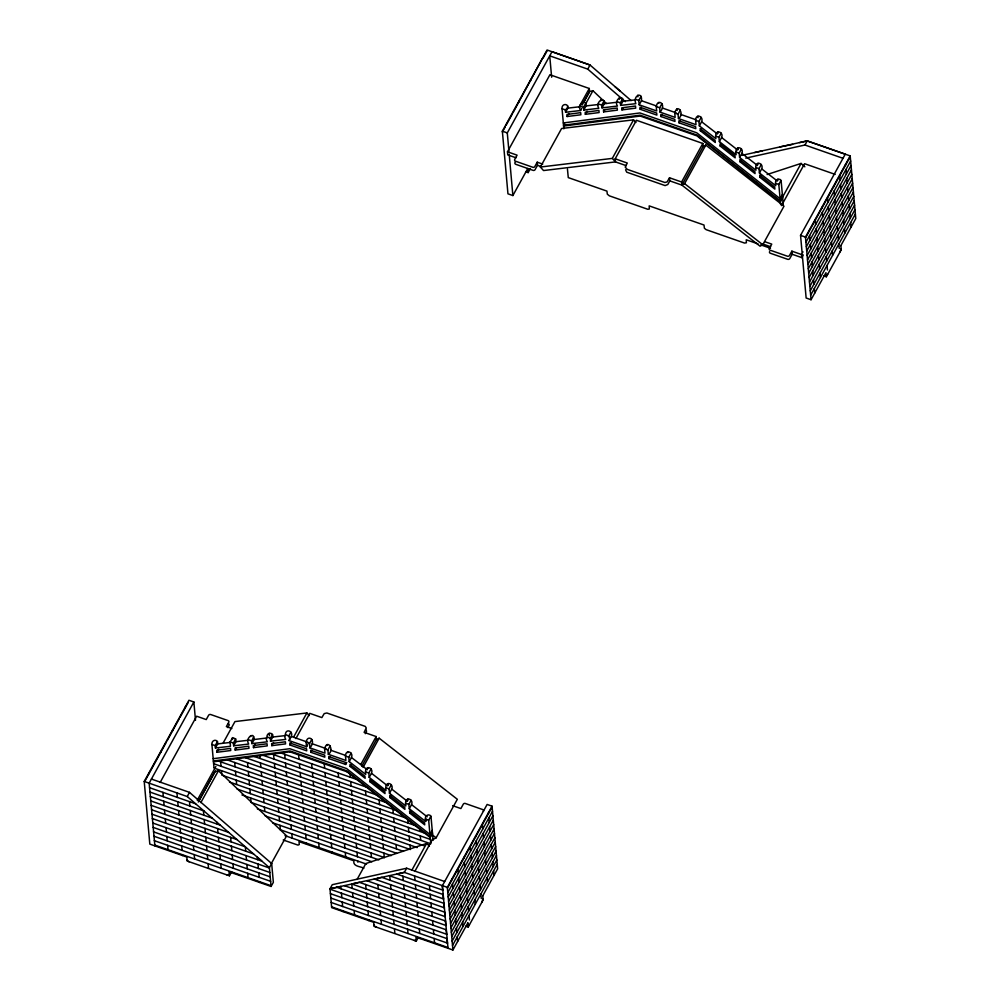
<?xml version="1.0" encoding="UTF-8"?>
<svg xmlns="http://www.w3.org/2000/svg" width="1000" height="1000" viewBox="0 0 1000 1000"><rect width="100%" height="100%" fill="white"/><g stroke="black" fill="none" stroke-linecap="round" stroke-linejoin="round"><path stroke-width="1.5" d="M483.025 899.013L481.788 902.375M149 773.7L148.938 772.9M160.812 752.262L160.738 751.462M452.125 879.6L452.05 878.812M463.925 858.162L463.862 857.362M233.65 745.8L235.912 741.688L235.662 738.938L232.738 737.65L230.1 741.938L233.325 742.975L233.65 745.8L248.688 744.062C244.112 736.5 258.137 730.9 251.637 740.85L251.875 743.612L267.325 741.8C263.3 735.2 271.938 736.762 270.5 741.137L285.712 739.438C281.613 731.388 292.225 735.75 289.037 740.588L306.6 746.712C303.738 732.6 318.1 738.112 309.938 747.887L324.975 753.138L324.6 748.8C327.225 738.162 334.925 750.1 328.325 754.312L345.875 760.438L345.487 756.075C345.525 748.737 353.862 752.212 351.475 757.5L367.3 769.762M563.85 128.85L562.1 109.225C560.95 101.512 572.388 104.537 565.363 109.875L565.575 112.25L580.6 110.512C576.538 104.862 586.312 97.5 586.05 105.925L583.787 110.05L598.825 108.312C594.775 102.638 604.562 95.3 604.288 103.737L602.025 107.863L617.463 106.05C613.475 100.6 622.938 93.05 622.913 101.263L620.638 105.375L635.85 103.675C632.375 95.887 642.688 90.712 641.45 100.712L639.188 104.825L656.737 110.962C653.888 96.838 668.238 102.35 660.075 112.125L675.125 117.387L674.75 113.038C677.362 102.413 685.075 114.338 678.462 118.55L696.012 124.688L695.625 120.325C695.662 112.987 704 116.463 701.625 121.75L717.45 134M625.575 169.762L626.712 172.175L665.1 185.588L667.812 184.5L669.8 180.875L669.525 177.787L681.6 182L681.875 185.1L760.062 246.2L762.763 244.737L783.988 206.2L705.812 145.087L703.1 146.562L681.875 185.1L669.8 180.875M840.025 251.925L841.162 248.825M583.688 102.238L589.55 91.587L589.275 88.488L549.925 74.737L507.475 151.8L507.75 154.9L515.988 157.775M585.6 104.012L592.913 90.7L606.362 103.45M782.8 196.713L801.087 163.425L804.85 166.812M231.675 871.675L229.412 875.788L187.162 861.025L186.8 857.025L149.812 844.1L144.225 781.45L188.938 700.275L193.863 701.988L195.5 720.325M525.675 171.737L528.15 172.6L527.775 168.487L512.875 195.55L507.95 193.825L502.362 131.188L547.075 50L590.025 65.013L631.138 100.6M144.963 781L166.35 742.175M167.037 740.913L179.262 718.713M179.938 717.487L188.275 702.362M502.425 131.95L505.35 126.638M512.163 114.275L506.075 125.312L506.012 124.55M512.9 112.925L542.362 58.55M543.1 58.1L547.137 50.763M193.863 701.988L149.15 783.175L154.887 845.875M508.925 151.237L507.287 132.9L552 51.725L590.025 65.013L587.762 69.125L625.35 101.675M160.138 782.463L196.625 716.213L206.238 719.575L208.588 715.3A1.675 1.375 -5.1 0 1 210.688 714.525L228.137 720.612A1.525 1.25 -5.1 0 1 228.775 722.225L226.363 726.612L231.85 728.525M515.425 161.775L515.013 162.525A1.675 1.375 -5.1 0 0 515.712 164.288L533.162 170.387A1.525 1.25 -5.1 0 0 535.075 169.662L537.487 165.287L537.212 162.188L542.712 164.112M213.962 767.4L211.962 744.987C211.012 739.075 218.512 738.775 217.7 743.888L215.438 748.012L230.45 746.275L230.1 741.938M528.15 172.6L530.388 168.538M144.225 781.45L187.275 796.55L189.45 792.35L151.425 779.062M215.438 748.012L215.225 745.625L217.488 741.513M537.212 162.188L534.8 166.575A1.525 1.25 -5.1 0 1 532.888 167.288L515.438 161.188A1.675 1.375 -5.1 0 1 514.738 159.425L517.087 155.162L507.475 151.8M565.575 112.25L567.85 108.125L567.638 105.75M227.8 727.588L229.05 725.325A1.525 1.25 -5.1 0 0 228.412 723.713M216.988 752.275L216.8 750.212L230.55 748.413L230.738 750.525L216.988 752.275L218.688 749.188M567.137 116.525L566.95 114.462L580.688 112.65L580.875 114.775L567.137 116.525L568.837 113.438M223.238 742.85L234.95 721.587L306.9 712.95L309.275 715.575M626.213 165.65L615.475 161.9L543.525 170.55L540.375 167.037L561.6 128.5L633.55 119.85L635.925 122.487M564.738 124L563.6 126.05L640.188 116.05L697.013 135.9L780.375 201.788L782.638 197.675M197.25 800.263L215.875 766.462M578.85 107.413L589.275 88.488M198.275 802.013L215.4 770.913M582.1 105.1L589.55 91.587L592.913 90.7M198.938 800.837L215.037 771.65L218.425 770.75L286.6 835.837L271.225 863.7M580.6 110.512L581.725 108.45M233.4 743.062L235.662 738.938M583.787 110.05L583.538 107.3L585.812 103.188M200.85 802.588L218.425 770.75M235.225 750.075L235.037 748.012L248.775 746.2L248.962 748.325L235.225 750.075L236.35 748.012M585.363 114.312L585.188 112.25L598.925 110.45L599.113 112.562L585.363 114.312L587.062 111.225M602.025 107.863L601.775 105.1L604.05 100.975M251.875 743.612L254.15 739.5L253.9 736.737M253.487 747.638L253.312 745.588L267.05 743.775L267.238 745.888L253.487 747.638L255.188 744.55M603.638 111.888L603.45 109.825L617.188 108.012L617.375 110.138L603.638 111.888L604.763 109.825M267 737.438C266.25 731.7 273.95 732.188 272.762 737.013L270.5 741.137M270.275 738.587L272.538 734.475M620.638 105.375L620.413 102.837L622.675 98.713M271.812 745.65L271.637 743.587L285.375 741.787L285.562 743.9L271.812 745.65L273.512 742.562M621.962 109.9L621.775 107.837L635.513 106.025L635.7 108.138L621.962 109.9L623.088 107.837M285.35 735.1C285.325 727.825 293.725 731.075 291.312 736.462L289.037 740.588M288.65 736.225L290.925 732.113M639.188 104.825L638.8 100.475L641.062 96.35M293.725 736.862L306.9 712.95M540.375 167.037L612.325 158.387L633.55 119.85M290.025 745.025L289.85 742.962L306.55 748.8L306.737 750.85L290.025 745.025L291.163 742.962M640.175 109.262L639.987 107.2L656.688 113.038L656.875 115.1L640.175 109.262L641.312 107.2M295.875 738.612L309.788 713.363L321.863 717.575L324.2 713.612L326.875 712.987L365.275 726.4L366.312 728.088L364.113 732.337L376.175 736.562L376.45 739.65L361.812 766.237M612.325 158.387L615.475 161.9L615.2 158.8L636.425 120.262L702.825 143.463L703.1 146.562M306.6 746.712L307.725 744.663M309.938 747.887L309.538 743.538L311.812 739.412M660.075 112.125L659.675 107.775L661.95 103.663M310.837 752.288L310.663 750.238L324.65 755.125L324.825 757.175L310.837 752.288L311.975 750.238M660.987 116.538L660.8 114.475L674.788 119.362L674.975 121.425L660.987 116.538L662.125 114.475M328.325 754.312L327.9 749.963L330.175 745.85M678.462 118.55L678.05 114.213L680.312 110.087M346.775 762.387L345.637 764.45L328.938 758.612L330.075 756.55M679.075 122.85L678.9 120.8L695.6 126.638L695.788 128.688L679.075 122.85L680.212 120.8M229.412 875.788L229.05 871.775L271.075 886.462L269.4 867.65L271.675 863.538L189.45 792.35M271.075 886.462L273.35 882.35L271.675 863.538M387.562 785.812L371.488 773.275C373.862 768 365.525 764.525 365.487 771.862L365.712 774.4L349.212 761.625L348.787 757.262L351.062 753.15M737.712 150.062L721.625 137.525C724 132.238 715.675 128.763 715.625 136.1L715.863 138.65L699.35 125.862L698.938 121.512L701.2 117.387M669.525 177.787L667.087 181.962L664.825 182.488L627.188 169.35L625.212 167.087L627.275 163.025L615.2 158.8M349.212 761.625L351.475 757.5M699.35 125.862L701.625 121.75M365.35 733.688L366.587 731.188L365.55 729.488M350.188 766.475L350 764.362L364.963 776.2L365.138 778.263L350.188 766.475L351.325 764.425M700.325 130.725L700.138 128.6L715.1 140.438L715.288 142.5L700.325 130.725L701.462 128.663M360.812 764.463L376.175 736.562M681.6 182L702.825 143.463M363.062 767.425L379.162 738.188L457.337 799.287L436.112 837.837L433.413 839.3M681.875 185.1L684.587 183.637L705.812 145.087M407.4 801.312L391.737 789.125C394.113 783.85 385.788 780.375 385.737 787.712L385.988 790.475L369.212 777.4L368.787 773.037L371.062 768.925M757.537 165.55L741.875 153.375C744.262 148.088 735.925 144.613 735.888 151.95L736.125 154.713L719.362 141.637L718.938 137.287L721.2 133.162M369.212 777.4L371.488 773.275M719.362 141.637L721.625 137.525M370.062 781.812L369.875 779.7L384.825 791.538L385.012 793.587L370.062 781.812L371.188 779.75M720.2 146.062L720.013 143.938L734.975 155.775L735.15 157.838L720.2 146.062L721.338 144M427.212 816.812L411.55 804.625C413.925 799.35 405.6 795.875 405.55 803.213L405.8 805.95L389.462 793.25L389.05 788.888L391.312 784.775M777.35 181.05L761.688 168.875C764.075 163.588 755.738 160.113 755.7 167.45L755.938 170.2L739.613 157.487L739.188 153.138L741.462 149.012M389.462 793.25L391.737 789.125M739.613 157.487L741.875 153.375M389.95 797.575L389.762 795.462L404.725 807.3L404.9 809.35L389.95 797.575L391.087 795.512M740.088 161.825L739.9 159.7L754.862 171.537L755.05 173.6L740.088 161.825L741.225 159.762M357.062 879.45L365.85 863.525L426.587 843.487L429.412 846.025M426.712 819.375L425.588 821.425L409.275 808.75L408.862 804.388L411.125 800.275M783.263 204.662L781.137 180.85C780.062 177.575 774.725 179.262 775.512 183.3L775.725 185.675L759.425 172.987L759 168.637L761.275 164.513M409.275 808.75L411.55 804.625M759.425 172.987L761.688 168.875M409.762 813.075L409.575 810.962L424.538 822.8L424.712 824.85L409.762 813.075L410.9 811.012M759.912 177.325L759.712 175.2L774.675 187.037L774.862 189.1L759.912 177.325L761.038 175.263M425.588 821.425L425.375 819.05C424.575 815.013 429.925 813.325 431 816.6L433.125 840.413M430.725 843.138L428.675 820.238L430.95 816.112M780.625 204.587L778.825 184.475L781.087 180.362M442.812 890.138L396.737 874.038L404.375 872.35L406.65 868.225L444.675 881.513M745.75 158.125L804.963 145.013L807.225 140.9L850.188 155.9L855.775 218.55L840.875 245.6M432.225 830.325L429.95 834.438L346.6 768.55L289.762 748.7L213.188 758.7M782.362 194.562L780.1 198.688L696.737 132.8L639.913 112.95L563.325 122.95M432.425 832.575L430.15 836.7L346.8 770.812L289.975 750.962L213.388 760.962M782.562 196.825L780.3 200.938L696.938 135.062L640.113 115.2L563.525 125.213M411.95 870.025L426.587 843.487M432.5 833.425L430.225 837.55L346.875 771.663M414.8 871.438L432.663 838.988M781.5 205.625L804.575 163.713L835.188 174.4M791.875 251.163L792.15 254.262L801.762 257.613L801.488 254.525L791.875 251.163L789.525 255.438A1.675 1.375 -5.1 0 1 787.425 256.212L769.963 250.125A1.525 1.25 -5.1 0 1 769.338 248.512L771.75 244.125L764.875 241.737M802.05 252.175L800.55 235.362L845.263 154.188L807.138 140.912L799.575 142.587M792.15 254.262L789.8 258.525A1.675 1.375 -5.1 0 1 787.7 259.312L770.25 253.212A1.525 1.25 -5.1 0 1 769.613 251.612M406.65 868.225L332.25 884.7L329.988 888.825L331.662 907.625L373.688 922.312L374.05 926.325L416.287 941.087L418 938M416.287 941.087L415.938 937.075L452.925 950L447.337 887.362L492.05 806.175L487.125 804.45L442.413 885.638L448 948.275L447.788 947.45M802.325 255.225L806.137 298.012L811.062 299.725L805.475 237.087L850.188 155.9M447.413 888.125L492.125 806.938M805.537 237.85L850.25 156.662M447.8 892.5L492.512 811.312M805.938 242.237L850.65 161.05M801.488 254.525L802.975 251.812M448.2 896.95L492.912 815.775M806.338 246.688L851.05 165.5M801.762 257.613L803.25 254.913M448.587 901.338L493.3 820.15M806.725 251.062L851.438 169.875M448.988 905.775L493.7 824.6M807.125 255.512L851.838 174.325M449.375 910.163L494.087 828.975M807.513 259.887L852.225 178.7M449.775 914.613L494.487 833.425M807.913 264.337L852.625 183.162M450.163 918.988L494.875 837.8M808.3 268.725L853.012 187.537M450.562 923.438L495.275 842.262M808.7 273.175L853.413 191.988M450.95 927.825L495.662 846.637M809.087 277.55L853.8 196.363M451.35 932.275L496.062 851.087M809.488 282L854.2 200.812M451.737 936.65L496.45 855.462M809.875 286.388L854.587 205.2M452.137 941.1L496.85 859.925M810.275 290.837L854.987 209.65M452.525 945.487L497.238 864.3M810.662 295.212L855.375 214.025M452.925 950L467.825 922.95M482.738 895.875L497.638 868.812L492.05 806.175M811.062 299.725L825.962 272.675L826.338 276.775L823.863 275.912M465.737 926.188L468.2 927.05L483.113 899.975L482.738 895.8M826.338 276.775L841.237 249.713L840.875 245.538M827.65 274.387L826.25 275.825M469.425 924.825L468.15 926.287M674.75 113.038L678.05 114.213M324.6 748.8L327.9 749.963M562.062 108.75L565.363 109.875M580.237 106.175L583.538 107.3M598.475 103.975L601.775 105.1M617.112 101.713L620.413 102.837M635.5 99.338L638.8 100.475M211.925 744.5L215.225 745.625M250.6 735.612L250.675 736.513M248.325 739.725L251.637 740.85M656.375 106.638L659.675 107.775M306.238 742.4L309.538 743.538M695.625 120.325L698.938 121.512M345.487 756.075L348.787 757.262M735.888 151.95L739.188 153.138M755.7 167.45L759 168.637M385.737 787.712L389.05 788.888M405.55 803.213L408.862 804.388M715.625 136.1L718.938 137.287M365.487 771.862L368.787 773.037M775.512 183.3L778.825 184.475M425.375 819.05L428.675 820.238M376.45 739.65L379.162 738.188M767.1 174.525L801.087 163.425M807.138 140.912L741.938 155.35M404.375 872.35L329.988 888.825L340.85 886.413L341.062 888.875M780.188 146.875L792.588 144.388M754.625 152.537L762.175 150.875M352.163 888.325L351.775 884L359.325 882.325L444.775 912.175M213.463 761.812L290.05 751.812M604.288 103.737L617.013 102.25M254.15 739.5L266.875 738M580.225 106.7L567.85 108.125M586.05 105.925L598.45 104.5M230.075 742.463L217.7 743.888M235.912 741.688L248.312 740.25M622.913 101.263L635.438 99.862M272.762 737.013L285.3 735.612M227.037 874.963L227.213 875.025A2.425 1.212 28.8 0 0 228.588 875.15A2.763 1.375 28.8 0 0 229.275 874.275M414.263 940.375L414.438 940.438A1.963 0.988 28.8 0 0 415.525 940.55L415.65 940.512A2.25 1.125 28.8 0 0 416.175 939.8M587.762 69.125L549.725 55.838L551.638 77.225M804.963 145.013L842.987 158.3M641.45 100.712L655.975 105.787M662.35 108.012L676.087 112.812M680.738 114.438L695.638 119.637M502.362 131.188L507.287 132.9M800.55 235.362L805.475 237.087M537.487 165.287L541.613 166.725M762.412 243.875L770.65 246.75M758.012 243.9L746.25 239.788L746.388 242.763L744.525 243.062L706.125 229.65L704.4 228.238L704 225.025L649.175 205.875L649.338 209L647.763 209.262L609.362 195.837L607.325 194.175L606.925 191.112L568.275 177.613L567.45 169.088M760.763 244.862L770.487 248.263M291.312 736.462L307.913 742.262M312.2 743.763L325.95 748.562M330.588 750.188L345.5 755.4M452.65 805.675L460.887 808.55L463.3 804.163A1.525 1.25 -5.1 0 1 465.225 803.45L482.675 809.55A1.675 1.375 -5.1 0 1 483.375 811.312M289.887 751.825L347.05 771.8M280.963 753L356.763 779.475M272.125 754.15L366.388 787.087M263.137 755.325L376.163 794.812M254.288 756.475L385.788 802.412M245.312 757.65L395.562 810.15M236.462 758.8L405.188 817.75M227.488 759.975L414.963 825.475M218.637 761.125L424.588 833.088M213.625 763.688L430.4 839.425M214.025 768.062L430.788 843.8M423.988 845.738L221.838 775.113L221.438 770.662M229.5 782.038L417.175 847.6M237.062 788.988L410.363 849.538L409.975 845.088M241.938 794.938L403.475 851.375M396.838 853.363L251.075 802.438L250.675 797.987M257.288 808.85L391.163 855.625M265.212 815.925L384.275 857.537M272.638 822.775L378.85 859.875M404.288 872.375L447.337 887.362M280.312 829.762L371.85 861.75M149.55 787.688L195.637 803.787M285 835.65L366.525 864.125M149.95 792.062L203.85 810.9M389.3 875.688L443.2 894.525M283.2 839.987L297.975 845.1L299.262 844.55L299.025 841.625L353.862 860.788C352.625 866.675 360.675 866.375 363.875 868.175M150.338 796.513L212.188 818.125M443.6 898.975L381.75 877.362L377.337 878.337L377.488 880.013M150.738 800.888L220.413 825.238M374.3 879L443.988 903.35M151.125 805.337L228.75 832.463M366.763 880.675L444.387 907.8M151.525 809.712L236.962 839.575M151.912 814.175L245.325 846.8L245.7 851.137M351.775 884L445.175 916.625M152.312 818.55L253.538 853.913M344.338 885.638L445.562 921.012M152.7 823L261.875 861.15L257.4 857.262L257.613 859.725M336.788 887.312L445.962 925.462M153.1 827.375L269.438 868.025M330.012 889.188L446.35 929.837M153.488 831.838L269.837 872.475M330.412 893.65L446.75 934.287M153.887 836.213L270.225 876.862M330.8 898.025L447.137 938.675M154.288 840.662L270.625 881.312M331.2 902.475L447.537 943.125M154.675 845.037L271.012 885.688M331.587 906.85L447.938 947.5M376.413 927.15L376.238 927.087A2.425 1.212 28.8 0 1 374.812 926.25A2.763 1.375 28.8 0 1 373.913 924.812M189.2 861.737L189.025 861.675A1.963 0.988 28.8 0 1 187.887 861.012A2.25 1.125 28.8 0 1 187.062 859.75M684.587 183.637L762.763 244.737M432.45 834.963L436.112 837.837M615.037 86.662L619.913 90.887M187.175 796.462L269.4 867.65M845.55 165.25L845.475 164.45M833.737 186.663L833.675 185.9M845.925 169.55L846.338 174.088M846.725 178.375L847.125 182.913M847.513 187.213L847.913 191.75M848.3 196.038L848.7 200.575M849.087 204.875L849.488 209.412M849.875 213.7L850.275 218.238M850.662 222.537L851.062 227.075M839.737 175.775L840.113 180.05M840.525 184.613L840.9 188.875M841.312 193.438L841.688 197.712M842.887 211.1L843.263 215.375M843.675 219.925L844.05 224.2M844.463 228.762L844.837 233.038M842.1 202.262L842.475 206.537M834.125 190.987L834.525 195.525M834.912 199.825L835.312 204.363M835.7 208.65L836.1 213.188M836.488 217.475L836.888 222.013M837.275 226.312L837.675 230.85M838.062 235.138L838.475 239.675M838.85 243.975L839.262 248.512M827.513 197.975L827.887 202.25M828.3 206.8L828.675 211.075M829.087 215.625L829.463 219.913M829.875 224.462L830.25 228.738M830.662 233.287L831.038 237.562M831.45 242.125L831.825 246.4M832.237 250.95L832.613 255.225M821.862 207.338L821.938 208.162M822.325 212.463L822.725 217M823.112 221.287L823.512 225.825M823.9 230.125L824.3 234.662M824.688 238.95L825.088 243.487M825.475 247.787L825.875 252.325M826.263 256.613L826.663 261.15M827.05 265.45L827.45 269.975M815.275 220.175L815.662 224.438M816.075 229L816.45 233.275M816.862 237.825L817.237 242.1M817.65 246.663L818.025 250.938M818.438 255.487L818.812 259.762M819.225 264.312L819.6 268.6M820.013 273.15L820.387 277.425M809.125 230.45L809.2 231.287M809.587 235.575L809.987 240.113M810.375 244.412L810.775 248.95M811.162 253.238L811.575 257.775M811.95 262.075L812.362 266.6M812.738 270.9L813.15 275.438M813.525 279.725L813.938 284.262M814.312 288.562L814.725 293.1M777.788 179.175L777.887 180.4M757.962 163.337L758.05 164.262M738.15 147.838L738.275 149.262M717.9 131.988L718.012 133.3M697.9 116.2L698.025 117.675M677.013 108.925L677.15 110.487M658.725 103.387L658.65 102.525M637.9 96.85L637.762 95.225M619.525 99.213L619.375 97.587M600.812 100.75L600.737 99.85M518.75 101.438L518.812 102.263M509.2 154.3L512.875 195.55M488.4 812.812L488.475 813.637M488.85 817.938L489.263 822.475M489.637 826.762L490.05 831.3M490.425 835.6L490.838 840.138M491.213 844.425L491.625 848.962M492 853.263L492.413 857.8M492.8 862.087L493.2 866.625M493.587 870.925L493.988 875.45M483.162 833.45L483.55 837.725M483.95 842.275L484.338 846.562M484.75 851.112L485.125 855.387M485.538 859.938L485.913 864.225M486.325 868.775L486.7 873.05M487.113 877.6L487.488 881.875M475.662 835.925L475.737 836.75M476.125 841.05L476.525 845.588M476.912 849.887L477.312 854.425M477.7 858.713L478.1 863.25M478.488 867.537L478.888 872.075M479.275 876.375L479.675 880.913M480.062 885.2L480.462 889.737M480.85 894.038L481.25 898.575M470.15 846.812L470.538 851.087M470.938 855.65L471.325 859.925M471.725 864.475L472.113 868.75M472.525 873.312L472.9 877.588M473.312 882.138L473.688 886.413M474.1 890.962L474.475 895.25M474.888 899.8L475.262 904.075M464.312 862.463L464.712 867M465.1 871.287L465.5 875.825M465.887 880.125L466.287 884.65M466.675 888.95L467.075 893.487M467.463 897.775L467.875 902.312M468.25 906.612L468.663 911.15M469.038 915.438L469.45 919.975M467.825 922.875L468.2 927.05M457.925 869.013L458.312 873.288M458.725 877.85L459.1 882.125M459.513 886.675L459.888 890.95M461.087 904.338L461.463 908.612M461.875 913.162L462.25 917.438M462.663 922L463.038 926.275M460.3 895.5L460.675 899.788M452.5 883.9L452.912 888.438M453.288 892.725L453.7 897.262M454.075 901.562L454.487 906.1M454.875 910.387L455.275 914.925M455.662 919.225L456.062 923.75M456.45 928.05L456.85 932.588M457.238 936.875L457.638 941.413M442.262 885.625L442.663 890.15M443.05 894.45L443.45 898.988M443.837 903.275L444.237 907.812M444.625 912.113L445.037 916.65M445.412 920.938L445.825 925.475M446.2 929.775L446.613 934.312M446.987 938.6L447.4 943.138M429.438 885.475L429.825 889.75M430.225 894.3L430.613 898.575M431.012 903.125L431.4 907.4M431.8 911.963L432.188 916.237M432.587 920.788L432.975 925.062M433.375 929.625L433.762 933.9M434.162 938.45L434.55 942.725M419.7 829.212L419.888 831.4M420.288 835.9L420.675 840.225M407.825 799.087L407.95 800.512M414.6 875.95L415 880.487M415.387 884.788L415.788 889.325M416.175 893.612L416.575 898.15M416.962 902.45L417.375 906.988M417.75 911.275L418.162 915.812M418.537 920.113L418.95 924.65M419.325 928.938L419.738 933.475M420.112 937.788L420.188 938.562M409.188 836.25L409.588 840.775M407.713 819.737L408.013 823.112M408.387 827.412L408.8 831.95M402.875 876.188L403.263 880.462M403.663 885.025L404.05 889.3M404.45 893.85L404.837 898.125M405.238 902.675L405.625 906.95M406.025 911.513L406.413 915.788M406.825 920.337L407.2 924.613M407.612 929.175L407.987 933.45M394.462 826.875L394.85 831.15M395.25 835.7L395.637 839.975M388.013 783.587L388.175 785.512M389.725 875.788L390.138 880.325M390.513 884.625L390.925 889.15M391.3 893.45L391.712 897.987M392.1 902.275L392.5 906.812M392.887 911.112L393.288 915.65M393.675 919.938L394.075 924.475M394.462 928.775L394.862 933.312M379.15 800.088L379.562 804.625M379.938 808.913L380.35 813.45M380.725 817.738L381.138 822.275M381.512 826.587L381.925 831.112M382.3 835.413L382.713 839.938M383.088 844.25L383.5 848.775M383.875 853.075L384.288 857.6M367.75 767.738L367.837 768.6M377.887 884.562L378.275 888.85M378.688 893.4L379.062 897.675M379.475 902.225L379.85 906.5M380.262 911.062L380.637 915.337M381.05 919.887L381.425 924.163M367.9 817.588L368.288 821.862M368.7 826.425L369.075 830.7M365.65 884.488L366.05 889.025M366.438 893.312L366.838 897.85M367.225 902.15L367.638 906.688M368.013 910.975L368.425 915.512M368.8 919.812L368.875 920.638M350.037 774.163L350.312 777.288M350.7 781.587L351.1 786.125M351.488 790.413L351.9 794.95M352.275 799.25L352.688 803.787M353.062 808.075L353.475 812.613M357.788 861.075L357.887 862.2M353.85 816.925L354.263 821.45M354.637 825.75L355.05 830.275M355.425 834.587L355.838 839.112M356.213 843.413L356.625 847.938M357 852.25L357.413 856.762M347.75 751.963L347.825 752.725M345.637 764.45L345.45 762.387L328.75 756.55L328.938 758.612M352.562 892.825L352.95 897.163M353.35 901.663L353.738 905.987M354.137 910.487L354.525 914.825M341.35 808.312L341.725 812.588M342.137 817.138L342.512 821.413M338.188 772.987L338.575 777.262M338.975 781.825L339.363 786.1M339.762 790.65L340.15 794.925M340.55 799.488L340.938 803.763M342.912 825.975L343.3 830.25M343.7 834.8L344.087 839.075M344.487 843.625L344.875 847.913M345.275 852.463L345.662 856.737M341.45 893.175L341.85 897.712M342.238 902L342.638 906.538M343.025 910.85L343.1 911.625M326.875 744.675L326.95 745.525M324.25 763.763L324.663 768.3M325.037 772.588L325.45 777.125M325.825 781.425L326.238 785.962M326.625 790.25L327.025 794.788M327.413 799.087L327.812 803.625M328.2 807.913L328.6 812.45M328.988 816.737L329.387 821.275M329.775 825.575L330.175 830.113M330.562 834.4L330.962 838.938M331.35 843.238L331.75 847.775M332.137 852.062L332.238 853.238M314.788 799.025L315.163 803.312M315.575 807.862L315.95 812.138M311.625 763.713L312.013 767.987M312.413 772.537L312.8 776.812M313.2 781.375L313.587 785.65M313.988 790.2L314.375 794.475M316.35 816.688L316.737 820.975M317.137 825.525L317.525 829.8M317.938 834.35L318.312 838.625M318.725 843.188L319.1 847.463M298.6 754.8L299 759.338M299.387 763.625L299.788 768.162M300.175 772.463L300.575 777M300.963 781.287L301.363 785.825M301.75 790.125L302.162 794.65M302.538 798.95L302.95 803.487M303.325 807.775L303.738 812.312M304.113 816.612L304.525 821.15M304.9 825.438L305.312 829.975M305.688 834.275L306.1 838.812M306.488 843.1L306.588 844.275M284.725 754.312L285.113 758.637M285.512 763.138L285.9 767.475M286.3 771.975L286.688 776.3M287.087 780.8L287.475 785.138M287.875 789.638L288.263 793.962M288.663 798.462L289.05 802.788M289.45 807.288L289.837 811.625M290.238 816.125L290.625 820.45M291.025 824.95L291.413 829.287M291.825 833.787L292.2 838.112M273.612 754.65L274.012 759.188M274.4 763.487L274.8 768.025M275.188 772.312L275.587 776.85M275.975 781.15L276.375 785.688M269.45 735.75L269.237 733.35M259.837 755.75L260.075 758.4M262.05 780.612L262.438 784.887M262.838 789.438L263.225 793.713M258 864.013L258.4 868.55M258.788 872.85L259.188 877.387M259.575 881.7L259.65 882.475M247.062 757.425L247.138 758.35M247.525 762.65L247.925 767.188M248.312 771.475L248.713 776.012M249.1 780.325L249.5 784.85M249.887 789.15L250.3 793.675M232.5 739.438L232.362 737.812M235.487 771.325L235.875 775.6M236.275 780.163L236.663 784.438M234.7 762.5L235.087 766.775M230.637 837.312L231.05 841.85M231.425 846.15L231.838 850.688M232.213 854.975L232.625 859.513M233 863.812L233.412 868.35M233.8 872.638L233.863 873.462M220.65 761.812L221.05 766.35M217.062 822.337L217.213 824.025M217.625 828.575L218 832.85M218.412 837.4L218.8 841.675M219.2 846.237L219.587 850.512M219.988 855.062L220.375 859.338M220.775 863.9L221.163 868.175M203.412 810.688L203.812 815.225M204.2 819.525L204.6 824.062M204.988 828.35L205.387 832.887M205.775 837.188L206.175 841.725M206.562 846.012L206.962 850.55M207.35 854.85L207.75 859.375M208.137 863.675L208.538 868.213M185.275 706.9L185.35 707.738M189.488 801.637L189.862 805.913M190.275 810.462L190.65 814.737M191.062 819.287L191.45 823.575M191.85 828.125L192.237 832.4M192.638 836.95L193.025 841.225M193.425 845.788L193.812 850.062M194.213 854.613L194.6 858.888M172.55 730.025L172.613 730.788M176.962 792.925L177.375 797.463M177.75 801.762L178.162 806.3M178.538 810.588L178.95 815.125M179.338 819.425L179.737 823.962M180.125 828.25L180.525 832.788M180.912 837.087L181.312 841.625M181.7 845.913L182.1 850.45M182.488 854.762L182.55 855.537M162.925 792.35L163.3 796.625M163.713 801.188L164.088 805.462M164.5 810.013L164.887 814.287M165.287 818.838L165.675 823.125M166.075 827.675L166.462 831.95M166.863 836.5L167.25 840.775M167.65 845.337L168.038 849.613M482.388 824.613L482.762 828.9M392.9 809.212L393.275 813.487M393.688 818.05L394.062 822.312M396.05 844.538L396.425 848.812M365.55 791.1L365.925 795.375M366.337 799.938L366.712 804.212M367.125 808.763L367.5 813.037M369.487 835.25L369.862 839.525M370.275 844.087L370.65 848.363M371.062 852.913L371.438 857.188M276.762 789.987L277.162 794.513M277.55 798.825L277.962 803.337M278.337 807.65L278.75 812.175M279.137 816.488L279.538 821M279.925 825.312L280.325 829.837M263.637 798.263L264.012 802.55M264.425 807.1L264.8 811.375M260.475 762.95L260.863 767.225M261.275 771.775L261.65 776.05M246.112 855.638L246.488 859.963M246.9 864.463L247.275 868.8M247.688 873.3L248.062 877.625M530.55 79.987L530.612 80.763"/></g></svg>
